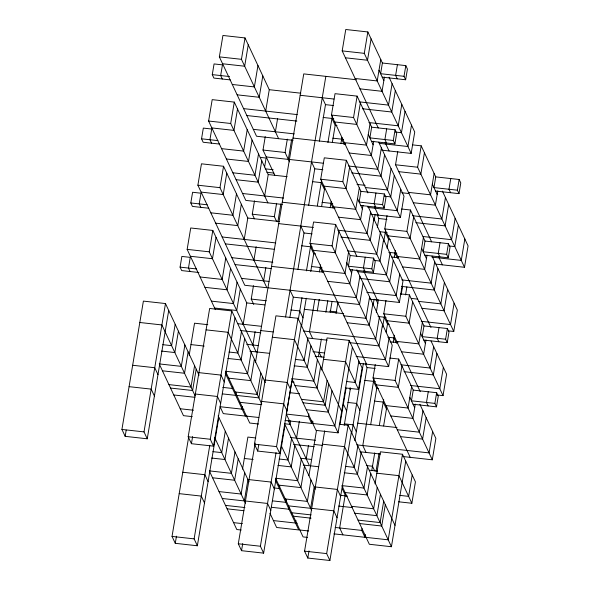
<?xml version="1.0" encoding="UTF-8"?>
<svg xmlns="http://www.w3.org/2000/svg" width="590" height="590" viewBox="0 0 590 590"><rect width="100%" height="100%" fill="white"/><g stroke="black" fill="none" stroke-linecap="round" stroke-linejoin="round"><path stroke-width="0.89" d="M168.718 310.458L147.249 438.798L125.161 436.342L121.924 429.439L143.392 301.106L165.48 303.555L199.073 375.255M125.161 436.342L126.201 430.103M147.249 438.798L144.012 431.895L165.48 303.555M198.919 272.499L181.691 270.581L180.075 267.13L181.86 256.436L190.253 257.365L188.468 268.067L190.083 271.511M208.772 208.233L192.421 206.412L190.806 202.96L192.598 192.266L200.991 193.203L199.199 203.897L200.821 207.348M219.502 144.063L203.159 142.242L201.544 138.798L203.329 128.096L211.721 129.033L209.937 139.727L211.552 143.178M230.24 79.893L213.897 78.079L212.275 74.628L214.067 63.934L222.459 64.863L220.667 75.557L222.29 79.008M215.387 309.654L187.148 249.371L190.725 227.983L212.813 230.432L246.76 302.906L243.183 324.294M223.551 166.269L219.974 187.657L266.85 287.728L244.762 285.272L197.886 185.201L201.463 163.814L223.551 166.269L247.8 218.027L244.223 239.422M282.315 204.457L245.801 200.401L208.617 121.031L212.194 99.644L234.289 102.1L268.229 174.566L264.652 195.954M293.046 140.295L256.532 136.231L219.355 56.869L222.931 35.474L245.02 37.93L269.269 89.695L265.692 111.082M175.178 324.264L171.602 345.651L162.766 344.671M178.416 331.167L174.839 352.555L161.586 351.08M184.884 344.966L181.3 366.361L159.212 363.905M188.114 351.869L184.537 373.256L162.449 370.8M189.176 355.291L194.538 323.202L207.791 324.677M256.119 351.898L209.236 251.827L212.813 230.432M267.889 202.857L230.705 123.487L234.289 102.1M278.62 138.687L241.443 59.317L245.02 37.93M194.582 365.675L190.998 387.062L168.91 384.606M216.051 237.335L212.474 258.722L190.386 256.274M226.781 173.165L223.204 194.56L201.116 192.104M237.519 109.003L233.942 130.39L211.854 127.934M248.25 44.833L244.673 66.22L222.585 63.764M196.197 369.126L192.62 390.514L170.532 388.058M234.982 317.826L213.514 446.158L191.425 443.702L188.188 436.807L209.656 308.467L231.752 310.923L265.338 382.622M218.824 417.432L197.355 545.772L175.267 543.316L172.037 536.413L188.734 436.6M191.425 443.702L192.613 436.578M175.267 543.316L176.462 536.185M225.749 258.044L222.172 279.431L200.084 276.976M236.479 193.874L232.903 215.262L210.814 212.806M247.217 129.704L243.641 151.092L221.552 148.643M257.955 65.534L254.371 86.929L232.283 84.473M230.594 268.391L227.017 289.786L204.929 287.33M241.332 204.229L237.755 225.616L215.667 223.16M252.07 140.059L248.486 161.446L226.398 158.99M262.801 75.889L259.224 97.276L237.136 94.828M213.514 446.158L210.276 439.255L231.752 310.923M197.355 545.772L194.125 538.869L209.782 445.288M237.062 282.197L233.485 303.584L211.397 301.129M258.531 153.865L254.954 175.252L232.866 172.796M254.423 218.809L252.262 214.207L254.504 200.836M274.763 175.156L263 150.037L265.235 136.666M225.985 374.657L226.28 372.873M240.3 289.1L236.715 310.488L214.627 308.032M261.768 160.76L258.184 182.155L236.096 179.699M264.615 166.948L266.105 158.039L260.227 157.383M241.45 331.624L237.866 353.019L229.031 352.031M225.292 431.238L221.715 452.626L212.879 451.645M232.748 386.679L232.453 388.463L222.732 387.379M253.921 260.124L256.156 246.753M275.39 131.791L277.625 118.42M253.744 304.447L251.229 299.078L253.464 285.707M244.68 338.527L241.104 359.915L227.851 358.447M228.529 438.141L224.945 459.529L211.692 458.054M236.133 392.689L235.683 395.359L222.43 393.891M251.148 352.333L247.571 373.721L225.483 371.265M234.99 451.94L231.413 473.335L209.325 470.879M242.151 409.165L242.593 406.488M252.881 344.995L255.116 331.632M263.619 280.825L265.854 267.462M276.511 221.265L274.35 216.663L276.592 203.292M289.483 161.881L285.088 152.493L287.323 139.122M254.379 359.236L250.802 380.624L228.714 378.168M238.227 458.843L234.643 480.238L212.555 477.782M277.883 221.781L280.862 203.956M291.6 139.786L288.318 159.396L266.23 156.94M255.441 362.651L303.747 73.898L356.485 79.761M242.519 469.168L247.889 437.079L255.839 437.964M260.846 373.035L257.269 394.43L235.181 391.974M244.688 472.649L241.111 494.037L219.023 491.581M262.462 376.486L258.885 397.874L236.797 395.425M247.925 479.552L244.349 500.94L222.26 498.484M301.247 325.186L279.778 453.526L257.69 451.07L254.46 444.167L275.928 315.834L298.016 318.283L341.662 411.459M315.267 489.213L285.095 424.8L263.627 553.132L241.531 550.684L238.301 543.781L255.153 443.068M257.69 451.07L258.73 444.831M241.531 550.684L242.726 543.552M285.582 316.985L325.835 76.353M289.852 317.649L293.282 297.146L290.051 290.243M297.906 269.519L304.02 232.976L300.789 226.081M308.644 205.35L314.758 168.814L311.52 161.911M319.374 141.187L325.488 104.644L322.258 97.741M366.56 364.17L309.979 243.39L313.563 222.002L335.651 224.458L350.195 255.514L348.41 266.208L371.825 268.811L373.441 272.263L350.025 269.659M356.817 256.296L320.717 179.227L324.294 157.832L346.382 160.288L360.933 191.352L359.14 202.046L382.556 204.642L384.171 208.093L360.763 205.497M367.909 192.893L331.455 115.057L335.031 93.67L357.12 96.126L371.663 127.182L369.878 137.876L393.294 140.479L394.909 143.93L371.494 141.327M378.286 127.956L342.185 50.888L345.762 29.5L367.85 31.956L382.401 63.012L380.609 73.706L404.025 76.309L405.64 79.761L382.231 77.157M279.778 453.526L276.548 446.623L298.016 318.283M263.627 553.132L260.389 546.237L276.046 452.655M298.26 319.861L301.984 297.581M306.461 270.847L310.93 244.113M317.346 205.785L321.668 179.943M327.929 142.507L332.406 115.773M289.557 420.972L286.327 414.077L291.844 381.096M301.49 326.764L306.262 298.245M310.738 271.511L313.718 253.685L310.488 246.782M321.624 206.448L324.751 187.738M332.354 142.279L335.186 125.346L331.956 118.45M276.098 481.632L276.393 479.847M279.778 485.858L279.328 488.535L274.026 487.945M290.656 420.803L290.059 424.365L284.764 423.775M307.715 338.992L304.138 360.379L295.302 359.399M291.556 438.606L287.979 459.994L279.144 459.013M314.817 299.572L309.448 331.654L312.685 338.557M319.441 271.946L320.636 264.814M330.171 207.776L331.219 201.537M340.909 143.606L341.949 137.367M310.945 345.895L307.368 367.282L294.115 365.807M294.794 445.502L291.217 466.897L277.964 465.422M317.302 310.93L319.242 299.344M286.239 499.664L285.796 502.341L272.543 500.866M296.527 438.171L299.359 421.238M359.347 363.374L388.648 366.626L332.074 245.846L335.651 224.458M370.078 299.204L399.386 302.456L342.805 181.683L346.382 160.288M371.117 214.332L400.418 217.585L353.543 117.513L357.12 96.126M381.855 150.162L411.156 153.415L364.273 53.343L367.85 31.956M289.321 507.459L289.026 509.236L271.356 507.275M317.413 359.694L313.836 381.088L291.748 378.632L315.989 430.39L338.085 432.846L352.392 347.289M338.881 231.361L335.304 252.749L313.216 250.293M349.619 167.191L346.035 188.579L323.947 186.13M360.35 103.021L356.773 124.416L334.685 121.96M371.088 38.859L367.511 60.246L345.423 57.791M301.254 459.308L297.677 480.695L275.589 478.239M285.051 420.478L311.645 423.428L308.415 416.533L308.865 413.856M318.401 356.817L321.388 338.992M325.857 312.257L327.797 300.671M320.643 366.596L317.066 387.984L294.978 385.536M304.492 466.211L300.915 487.598L278.827 485.142M311.645 423.428L312.095 420.759M330.282 312.029L332.074 301.335M295.494 523.042L295.937 520.365M306.225 458.873L308.467 445.509M313.061 421.71L312.759 423.495L334.847 425.943L349.162 340.386L327.074 337.937L321.705 370.019M308.931 475.643L316.535 430.191M336.071 313.438L337.856 302.744M327.111 380.402L323.534 401.79L301.446 399.334M348.579 252.063L345.003 273.458L322.914 271.002M359.317 187.9L355.741 209.288L333.645 206.832M370.048 123.73L366.471 145.118L344.383 142.662M380.786 59.561L377.209 80.948L355.121 78.499M310.959 480.009L307.375 501.404L285.287 498.948M328.726 383.854L325.149 405.242L303.061 402.786M314.19 486.912L310.613 508.307L288.525 505.851M351.36 432.168L329.891 560.5L307.803 558.044L304.565 551.141L324.692 430.825M331.964 390.757L328.379 412.145L306.291 409.689M352.237 269.549L349.855 283.805L327.76 281.349M362.975 205.379L360.586 219.642L338.498 217.186M373.706 141.209L371.324 155.472L349.236 153.017M384.444 77.047L382.055 91.303L359.966 88.847M307.803 558.044L308.99 550.913M359.893 276.223L356.316 297.611L267.963 287.795M370.631 212.053L367.054 233.441L337.753 230.189M381.369 147.884L377.784 169.271L348.483 166.019M392.099 83.714L388.522 105.109L359.221 101.849M365.217 257.188L363.425 267.882L365.048 271.334M375.955 193.019L374.163 203.712L375.778 207.164M386.686 128.849L384.901 139.542L386.516 142.994M397.424 64.679L395.632 75.38L397.247 78.824M363.13 283.126L359.553 304.514L293.282 297.146M373.861 218.956L370.284 240.344L340.983 237.092M384.599 154.787L381.022 176.174L351.721 172.922M395.337 90.617L391.753 112.011L362.452 108.752M339.965 424.623L346.079 388.08M374.112 220.535L375.152 214.295M344.243 425.287L350.504 387.851M377.342 227.43L378.832 218.521L377.04 214.686M371.825 268.811L373.61 258.118L350.195 255.514M382.556 204.642L384.348 193.948L360.933 191.352M393.294 140.479L395.079 129.785L371.663 127.182M404.025 76.309L405.817 65.615L382.401 63.012M373.441 272.263L375.225 261.569L373.61 258.118M384.171 208.093L385.963 197.399L384.348 193.948M394.909 143.93L396.694 133.237L395.079 129.785M405.64 79.761L407.432 69.067L405.817 65.615M329.891 560.5L326.654 553.597L348.122 425.265L339.287 424.284M358.86 361.095L355.283 382.482L346.448 381.501M369.598 296.925L366.014 318.312L343.926 315.864M380.329 232.755L376.752 254.15L347.451 250.89M391.067 168.593L387.49 189.98L365.394 187.524M401.797 104.423L398.221 125.81L368.92 122.558M430.958 327.472L384.798 228.935L387.033 215.564M431.629 241.834L395.529 164.765L397.763 151.401M345.261 387.91L358.514 389.385L362.09 367.998L349.162 340.386M372.828 303.828L369.252 325.215L347.163 322.76M383.566 239.658L379.982 261.053L374.687 260.463M394.297 175.496L390.72 196.883L384.533 196.197M405.035 111.326L401.451 132.713L395.271 132.027M342.805 486.322L342.362 488.999L345.593 495.895M351.603 433.739L363.381 363.337M373.219 304.514L374.119 299.167M383.81 241.236L385.595 230.543M345.187 494.973L339.67 527.954L342.901 534.857M354.841 440.642L367.061 367.563L365.269 363.728M376.309 312.309L378.397 299.831M387.04 248.139L388.53 239.223L385.3 232.327M357.828 445.966L354.243 467.354L345.408 466.373M379.296 317.634L375.719 339.021L303.267 330.968M390.027 253.464L386.45 274.852L357.149 271.599M400.765 189.294L397.188 210.682L367.887 207.429M411.496 125.124L407.919 146.519L379.518 143.363M410.205 457.346L373.028 377.976L375.262 364.605M420.22 391.642L383.758 313.806L385.993 300.443M361.058 452.869L357.481 474.257L344.228 472.782M382.526 324.53L378.95 345.924L349.649 342.665M393.265 260.367L389.68 281.755L360.379 278.495M400.418 217.585L403.995 196.197L378.706 142.205M411.156 153.415L414.733 132.027L389.061 77.224M373.979 378.692L362.791 445.531L366.029 452.434M382.622 327L384.709 314.522M394.253 257.483L395.448 250.359M370.645 424.807L376.759 388.264L373.529 381.369M386.155 332.118L387.497 324.102L384.267 317.199M367.526 466.675L363.942 488.063L341.853 485.607L369.34 544.268L391.428 546.724L405.736 461.166M388.994 338.336L385.418 359.723L356.117 356.471M399.725 274.166L396.148 295.56L366.847 292.301M448.459 330.872L453.762 331.462L406.886 231.391L410.463 210.003L401.628 209.015M436.099 264.143L464.5 267.292L417.617 167.221L421.194 145.833L412.358 144.852M370.756 473.571L367.179 494.966L345.091 492.51M388.648 366.626L392.225 345.239L356.854 269.726M399.386 302.456L402.963 281.069L367.968 206.367M413.693 216.899L410.116 238.294L388.028 235.838M424.431 152.736L420.854 174.124L398.766 171.668M333.888 533.854L364.989 537.306L361.759 530.41L362.054 528.625M371.744 470.695L374.731 452.869M379.348 425.243L383.677 399.4M393.22 342.362L394.408 335.231M401.266 294.233L402.609 286.209M364.989 537.306L365.439 534.636M376.022 471.358L379.009 453.533M383.625 425.906L386.76 407.189M405.544 294.897L406.886 286.873M375.048 483.896L380.417 451.815L402.505 454.263L415.434 481.875L411.857 503.263L398.604 501.788M377.224 487.377L373.647 508.764L351.559 506.309M402.992 456.542L432.293 459.802L395.116 380.432L398.693 359.045L389.857 358.056M436.843 394.946L443.031 395.632L405.846 316.262L409.423 294.875L400.588 293.894M380.454 494.28L376.877 515.667L354.789 513.212M401.923 365.94L398.346 387.335L376.258 384.879M412.661 301.778L409.084 323.165L386.996 320.709M423.391 237.608L419.815 258.995L397.726 256.539M434.129 173.438L430.553 194.825L408.464 192.377M410.463 210.003L425.014 241.059L423.222 251.753L446.637 254.356L448.252 257.808L424.837 255.205M421.194 145.833L435.745 176.889L433.96 187.583L457.368 190.186L458.991 193.638L435.575 191.035M383.692 501.183L380.108 522.57L358.019 520.115M385.307 504.634L381.73 526.022L359.635 523.566M427.049 255.087L424.667 269.35L402.579 266.894M437.787 190.924L435.398 205.18L413.31 202.724M411.621 386.649L408.044 408.037L385.956 405.581M422.359 322.479L418.782 343.867L396.694 341.411M402.505 454.263L388.191 539.821L366.102 537.372M398.693 359.045L413.243 390.101L411.451 400.794L434.867 403.398L436.482 406.849L413.066 404.246M409.423 294.875L423.974 325.931L422.189 336.625L445.598 339.228L447.213 342.679L423.804 340.076M434.712 261.761L431.135 283.148L401.827 279.896M445.443 197.598L441.866 218.986L412.565 215.726M440.029 242.726L438.245 253.42L439.86 256.871M450.767 178.556L448.975 189.257L450.59 192.701M415.279 404.128L412.897 418.391L390.809 415.935M426.017 339.965L423.627 354.221L401.539 351.765M437.942 268.664L434.365 290.051L401.458 286.393M448.68 204.494L445.096 225.889L415.795 222.629M446.637 254.356L448.422 243.663L425.014 241.059M457.368 190.186L459.16 179.493L435.745 176.889M448.252 257.808L450.045 247.114L448.422 243.663M458.991 193.638L460.775 182.944L459.16 179.493M412.204 474.972L408.627 496.36L399.791 495.379M422.942 410.802L419.357 432.19L397.269 429.741M433.672 346.632L430.095 368.027L400.794 364.768M444.41 282.47L440.833 303.857L418.745 301.401M455.141 218.3L451.564 239.688L423.163 236.531M428.259 391.767L426.474 402.461L428.089 405.913M438.997 327.598L437.205 338.291L438.82 341.743M426.172 417.705L422.595 439.093L400.507 436.637M436.91 353.535L433.325 374.93L404.025 371.671M447.64 289.373L444.064 310.76L421.975 308.305M458.378 225.203L454.801 246.591L449.499 246.001M434.867 403.398L436.652 392.704L413.243 390.101M445.598 339.228L447.39 328.534L423.974 325.931M436.482 406.849L438.274 396.148L436.652 392.704M447.213 342.679L449.005 331.986L447.39 328.534M432.64 431.511L429.063 452.899L356.611 444.845M443.37 367.341L439.793 388.729L410.493 385.476M454.108 303.171L450.531 324.559L421.231 321.307M464.839 239.002L461.262 260.397L431.961 257.137M432.293 459.802L435.87 438.407L419.896 404.305M443.031 395.632L446.608 374.244L431.01 340.954M453.762 331.462L457.339 310.075L432.05 256.082M464.5 267.292L468.077 245.905L442.404 191.101M342.185 50.888L364.273 53.343M219.355 56.869L241.443 59.317M212.275 74.628L229.503 76.538M269.269 89.695L300.826 93.198M300.17 95.285L333.977 99.046M325.488 104.644L333.601 105.544M331.455 115.057L353.543 117.513M243.604 108.626L297.242 114.593M323.121 117.462L333.756 118.649M246.834 115.529L296.873 121.09M335.186 125.346L336.993 125.552M208.617 121.031L230.705 123.487M253.302 129.335L294.322 133.893M332.819 138.171L343.454 139.351M293.009 138.067L345.755 143.93M201.544 138.798L217.887 140.612M263 150.037L285.088 152.493M395.529 164.765L417.617 167.221M289.432 159.455L323.239 163.216M314.758 168.814L322.87 169.714M265.198 168.828L273.148 169.714M266.813 172.28L273.885 173.069M320.717 179.227L342.805 181.683M268.229 174.566L287.168 176.668M357.038 184.434L365.151 185.341M312.383 181.632L321.218 182.612L324.456 189.515M401.716 192.738L408.929 193.535M197.886 185.201L219.974 187.657M242.564 193.498L283.584 198.063M322.081 202.341L332.723 203.52M282.278 202.237L335.017 208.093M378.832 218.521L386.944 219.421M190.806 202.96L207.156 204.782M252.262 214.207L274.35 216.663M384.798 228.935L406.886 231.391M379.997 231.737L387.099 232.526M247.8 218.027L279.35 221.538M278.701 223.625L313.408 227.482M388.53 239.223L390.337 239.429M304.02 232.976L312.132 233.883M309.979 243.39L332.074 245.846M388.81 252.343L396.805 253.228M222.128 236.966L275.773 242.925M301.652 245.801L312.287 246.981M391.885 257.004L398.198 257.705M225.365 243.869L274.498 249.327M313.718 253.685L315.525 253.884M187.148 249.371L209.236 251.827M231.833 257.668L272.853 262.226M311.35 266.503L321.985 267.69M271.54 266.4L323.379 272.167M235.063 264.571L271.577 268.627M180.075 267.13L196.418 268.944M241.531 278.377L269.025 281.43M411.282 298.415L417.595 299.115M251.229 299.078L266.245 300.745M383.758 313.806L405.846 316.262M329.721 311.137L336.934 311.94M378.079 316.513L386.067 317.398M246.76 302.906L264.792 304.905M304.189 309.285L343.682 313.673M290.914 309.971L299.75 310.952L302.987 317.855M387.497 324.102L389.297 324.301M387.777 337.215L393.965 337.9L396.48 343.269M237.881 323.704L261.215 326.292M389.946 341.78L398.058 342.679M260.81 330.57L273.177 331.941M240.233 330.503L260.839 332.797M307.383 337.967L327.111 340.165M139.815 322.494L161.903 324.95L195.135 395.883M206.08 329.854L228.168 332.31L261.761 404.01M272.344 337.222L294.44 339.678L338.085 432.846M246.701 344.309L258.295 345.6M312.966 351.677L324.559 352.96M315.134 356.235L324.146 357.238M190.961 344.597L204.214 346.065M249.931 351.212L269.601 353.336M323.497 359.325L345.585 361.781L358.514 389.385M367.061 367.563L375.174 368.462M373.028 377.976L395.116 380.432M364.694 380.38L375.329 381.568M376.759 388.264L378.566 388.471M292.249 382.018L294.056 382.224M132.662 365.269L154.75 367.725L157.98 374.628M198.926 372.637L221.014 375.093L224.244 381.988M265.19 379.997L287.278 382.453L290.516 389.356M374.392 401.089L383.227 402.07L386.457 408.973M289.904 392.682L299.624 393.766M347.834 402.454L356.67 403.442L359.907 410.338M129.085 386.664L151.173 389.112L154.403 396.015M195.349 394.024L217.437 396.48L220.667 403.383M261.613 401.392L283.702 403.84L286.932 410.743M173.762 394.961L194.966 397.313M240.027 402.321L261.23 404.681M243.95 409.364L220.063 406.709L223.293 413.612L247.188 416.267M286.327 414.077L308.415 416.533M357.54 423.163L397.026 427.551M344.258 423.849L353.093 424.829L356.331 431.733M180.23 408.759L193.483 410.234M246.495 416.127L258.863 417.499M192.296 416.643L183.46 415.662L159.573 364.672M258.56 424.011L249.725 423.03L225.837 372.032M290.346 437.485L315.458 440.273M322.457 444.196L344.545 446.652L391.428 546.724M314.153 444.447L322.103 445.332M293.577 444.381L314.19 446.674M359.841 451.748L380.454 454.042M121.924 429.439L144.012 431.895M188.188 436.807L210.276 439.255M254.46 444.167L276.548 446.623M300.93 458.283L311.638 459.477M366.309 465.554L372.497 466.24L374.65 470.842M369.377 470.215L377.497 471.115M244.304 458.474L253.14 459.455M310.576 465.834L318.526 466.72M376.84 473.202L398.928 475.658L411.857 503.263M303.275 465.09L309.462 465.775L288.267 420.53M182.767 472.243L204.863 474.699L208.093 481.602M249.039 479.611L271.127 482.067L274.357 488.97M315.303 486.979L337.392 489.427L340.622 496.33M340.29 495.312L347.399 496.101M338.741 506.065L352.082 507.548M179.19 493.638L201.279 496.094L204.516 502.99M245.455 500.999L267.55 503.454L270.781 510.357M311.727 508.366L333.815 510.822L337.045 517.725M225.491 505.387L244.931 507.548M291.755 512.754L311.195 514.908M227.106 508.838L243.891 510.704M293.37 516.198L311.041 518.168M273.406 520.587L297.294 523.242M335.164 527.453L361.759 530.41M233.574 522.637L242.409 523.625M299.838 530.004L308.673 530.985M241.221 530.034L236.804 529.54L209.686 471.646M307.486 537.394L303.068 536.907L275.95 479.006M172.037 536.413L194.125 538.869M238.301 543.781L260.389 546.237M304.565 551.141L326.654 553.597M378.994 70.254L383.847 80.609M432.337 184.132L437.19 194.486M385.071 142.441L389.061 150.966M438.414 256.318L442.412 264.844M368.263 134.424L373.109 144.779M421.607 248.302L426.452 258.656M374.333 206.603L378.33 215.129M341.654 139.152L344.169 144.521M394.998 253.029L397.513 258.398M357.525 198.594L362.378 208.941M420.567 333.173L425.42 343.528M363.602 270.773L377.29 300.008M330.916 203.321L333.077 207.923M376 299.558L377.799 303.393M346.795 262.757L351.64 273.111M409.836 397.343L414.682 407.697M320.186 267.491L322.339 272.086M349.487 388.102L350.209 389.636M319.146 352.363L321.307 356.965M343.395 404.121L346.632 411.024M348.122 425.265L395.005 525.336M281.511 446.188L311.69 510.601M225.262 373.123L245.381 416.068M275.331 480.009L298.724 529.945L276.636 527.49L269.984 513.278M218.108 415.898L249.002 481.853M214.531 437.293L245.425 503.241"/></g></svg>
